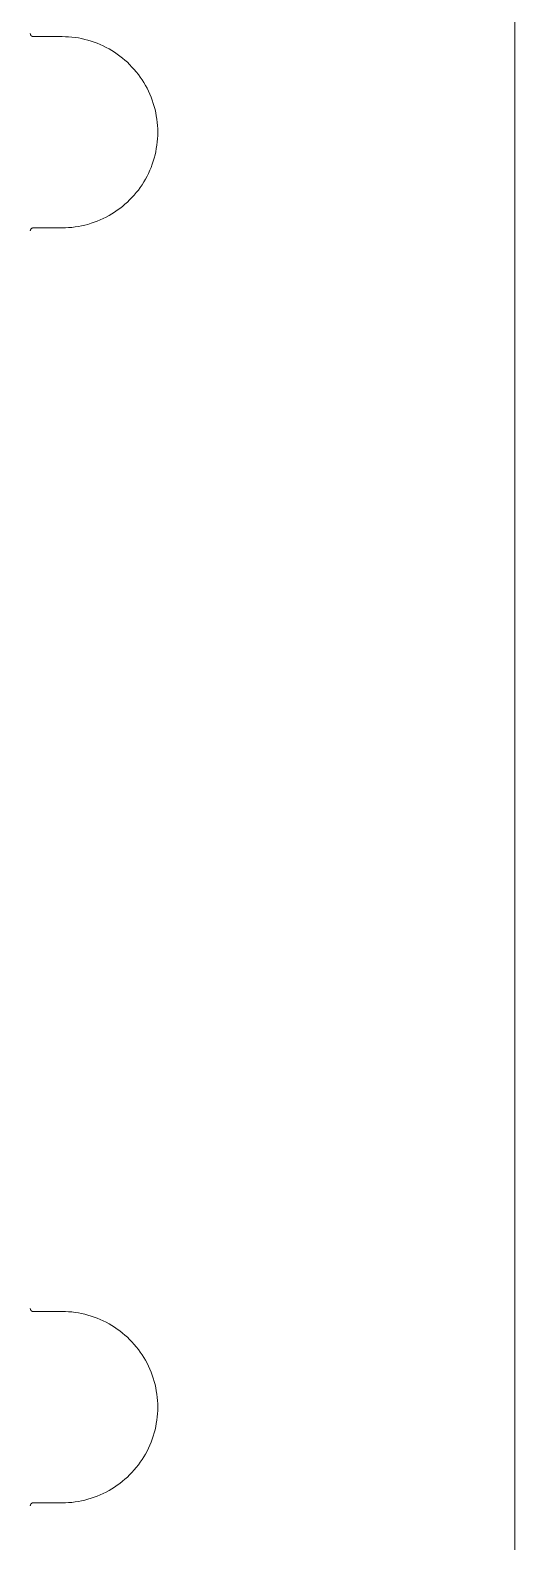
# Model space of a CAD drawing. Header units: millimetres. Extents: x -402 to 3954, y -41 to 3282.
# Drawn here: x 1706.6 to 1744.6, y 1367.3 to 1485.9 of the extents above; entities that cross this region are included whole.
import ezdxf

# ---------------------------------------------------------------- set-up
doc = ezdxf.new("R2010")
doc.units = ezdxf.units.MM
doc.layers.add('ZANO_R', color=7, linetype='Continuous', lineweight=0)

msp = doc.modelspace()

# ---------------------------------------------------------------- linework, layer by layer
at = {"layer": 'ZANO_R'}
for p, q in [((1744.63, 1262.91), (1744.63, 1692.91)), ((1706.63, 1485.63), (1706.63, 1485.64)), ((1706.63, 1485.62), (1706.63, 1485.63)), ((1706.64, 1485.61), (1706.63, 1485.62)), ((1706.64, 1485.6), (1706.64, 1485.61)), ((1706.64, 1485.59), (1706.64, 1485.6)), ((1706.64, 1485.58), (1706.64, 1485.59)), ((1706.64, 1485.59), (1706.64, 1485.59)), ((1706.65, 1485.57), (1706.64, 1485.58)), ((1706.65, 1485.56), (1706.65, 1485.57)), ((1706.65, 1485.55), (1706.65, 1485.56)), ((1706.66, 1485.55), (1706.65, 1485.55)), ((1706.66, 1485.54), (1706.66, 1485.55)), ((1706.67, 1485.53), (1706.66, 1485.54)), ((1706.67, 1485.52), (1706.67, 1485.53)), ((1706.68, 1485.51), (1706.67, 1485.52)), ((1706.67, 1485.52), (1706.67, 1485.52)), ((1706.68, 1485.5), (1706.68, 1485.51)), ((1706.69, 1485.49), (1706.68, 1485.5)), ((1706.7, 1485.49), (1706.69, 1485.49)), ((1706.7, 1485.48), (1706.7, 1485.49)), ((1706.71, 1485.48), (1706.7, 1485.48)), ((1706.71, 1485.47), (1706.71, 1485.48)), ((1706.72, 1485.46), (1706.71, 1485.47)), ((1706.73, 1485.46), (1706.72, 1485.46)), ((1706.73, 1485.45), (1706.73, 1485.46)), ((1706.74, 1485.45), (1706.73, 1485.45)), ((1706.75, 1485.44), (1706.74, 1485.45)), ((1706.76, 1485.44), (1706.75, 1485.44)), ((1706.76, 1485.43), (1706.76, 1485.44)), ((1706.77, 1485.43), (1706.76, 1485.43)), ((1706.78, 1485.43), (1706.77, 1485.43)), ((1706.79, 1485.42), (1706.78, 1485.43)), ((1706.8, 1485.42), (1706.79, 1485.42)), ((1706.81, 1485.41), (1706.8, 1485.42)), ((1706.8, 1485.42), (1706.8, 1485.42)), ((1706.82, 1485.41), (1706.81, 1485.41)), ((1706.83, 1485.41), (1706.82, 1485.41)), ((1706.84, 1485.41), (1706.83, 1485.41)), ((1706.85, 1485.41), (1706.84, 1485.41)), ((1706.86, 1485.41), (1706.85, 1485.41)), ((1706.87, 1485.41), (1706.86, 1485.41)), ((1706.86, 1485.41), (1706.86, 1485.41)), ((1706.88, 1485.41), (1706.87, 1485.41)), ((1709.13, 1485.41), (1706.88, 1485.41)), ((1709.13, 1485.41), (1709.39, 1485.4)), ((1709.39, 1485.4), (1709.64, 1485.39)), ((1709.64, 1485.39), (1709.9, 1485.37)), ((1709.9, 1485.37), (1710.15, 1485.34)), ((1710.15, 1485.34), (1710.41, 1485.3)), ((1710.41, 1485.3), (1710.66, 1485.25)), ((1710.66, 1485.25), (1710.91, 1485.19)), ((1710.91, 1485.19), (1711.15, 1485.13)), ((1711.15, 1485.13), (1711.4, 1485.05)), ((1711.4, 1485.05), (1711.64, 1484.97)), ((1711.64, 1484.97), (1711.88, 1484.88)), ((1711.88, 1484.88), (1712.12, 1484.78)), ((1712.12, 1484.78), (1712.35, 1484.68)), ((1712.35, 1484.68), (1712.58, 1484.56)), ((1712.58, 1484.56), (1712.81, 1484.44)), ((1712.81, 1484.44), (1713.03, 1484.31)), ((1713.03, 1484.31), (1713.24, 1484.18)), ((1713.24, 1484.18), (1713.46, 1484.03)), ((1713.46, 1484.03), (1713.66, 1483.88)), ((1713.66, 1483.88), (1713.86, 1483.72)), ((1713.86, 1483.72), (1714.06, 1483.56)), ((1714.06, 1483.56), (1714.25, 1483.39)), ((1714.25, 1483.39), (1714.43, 1483.21)), ((1714.43, 1483.21), (1714.61, 1483.02)), ((1714.61, 1483.02), (1714.78, 1482.83)), ((1714.78, 1482.83), (1714.95, 1482.64)), ((1714.95, 1482.64), (1715.11, 1482.44)), ((1715.11, 1482.44), (1715.26, 1482.23)), ((1715.26, 1482.23), (1715.4, 1482.02)), ((1715.4, 1482.02), (1715.54, 1481.8)), ((1715.54, 1481.8), (1715.67, 1481.58)), ((1715.67, 1481.58), (1715.79, 1481.36)), ((1715.79, 1481.36), (1715.9, 1481.13)), ((1715.9, 1481.13), (1716.01, 1480.89)), ((1716.01, 1480.89), (1716.11, 1480.66)), ((1716.11, 1480.66), (1716.2, 1480.42)), ((1716.2, 1480.42), (1716.28, 1480.17)), ((1716.28, 1480.17), (1716.35, 1479.93)), ((1716.35, 1479.93), (1716.42, 1479.68)), ((1716.42, 1479.68), (1716.47, 1479.43)), ((1716.47, 1479.43), (1716.52, 1479.18)), ((1716.52, 1479.18), (1716.56, 1478.93)), ((1716.56, 1478.93), (1716.59, 1478.67)), ((1716.59, 1478.67), (1716.61, 1478.42)), ((1716.61, 1478.42), (1716.63, 1478.16)), ((1716.61, 1477.39), (1716.59, 1477.14)), ((1716.63, 1477.65), (1716.61, 1477.39)), ((1716.63, 1478.16), (1716.63, 1477.91)), ((1716.63, 1477.91), (1716.63, 1477.65)), ((1716.42, 1476.13), (1716.35, 1475.88)), ((1716.47, 1476.38), (1716.42, 1476.13)), ((1716.52, 1476.63), (1716.47, 1476.38)), ((1716.56, 1476.88), (1716.52, 1476.63)), ((1716.59, 1477.14), (1716.56, 1476.88)), ((1716.01, 1474.92), (1715.9, 1474.68)), ((1716.11, 1475.15), (1716.01, 1474.92)), ((1716.2, 1475.39), (1716.11, 1475.15)), ((1716.28, 1475.64), (1716.2, 1475.39)), ((1716.35, 1475.88), (1716.28, 1475.64)), ((1715.4, 1473.79), (1715.26, 1473.58)), ((1715.54, 1474.01), (1715.4, 1473.79)), ((1715.67, 1474.23), (1715.54, 1474.01)), ((1715.79, 1474.45), (1715.67, 1474.23)), ((1715.9, 1474.68), (1715.79, 1474.45)), ((1714.43, 1472.6), (1714.25, 1472.42)), ((1714.61, 1472.79), (1714.43, 1472.6)), ((1714.78, 1472.98), (1714.61, 1472.79)), ((1714.95, 1473.17), (1714.78, 1472.98)), ((1715.11, 1473.37), (1714.95, 1473.17)), ((1715.26, 1473.58), (1715.11, 1473.37)), ((1712.81, 1471.37), (1712.58, 1471.25)), ((1713.03, 1471.5), (1712.81, 1471.37)), ((1713.24, 1471.63), (1713.03, 1471.5)), ((1713.46, 1471.78), (1713.24, 1471.63)), ((1713.66, 1471.93), (1713.46, 1471.78)), ((1713.86, 1472.09), (1713.66, 1471.93)), ((1714.06, 1472.25), (1713.86, 1472.09)), ((1714.25, 1472.42), (1714.06, 1472.25)), ((1706.63, 1470.19), (1706.64, 1470.2)), ((1706.63, 1470.18), (1706.63, 1470.19)), ((1706.63, 1470.17), (1706.63, 1470.18)), ((1706.64, 1470.23), (1706.65, 1470.24)), ((1706.64, 1470.22), (1706.64, 1470.23)), ((1706.64, 1470.21), (1706.64, 1470.22)), ((1706.64, 1470.22), (1706.64, 1470.22)), ((1706.64, 1470.2), (1706.64, 1470.21)), ((1706.65, 1470.25), (1706.65, 1470.26)), ((1706.65, 1470.26), (1706.66, 1470.26)), ((1706.65, 1470.24), (1706.65, 1470.25)), ((1706.66, 1470.27), (1706.67, 1470.28)), ((1706.66, 1470.26), (1706.66, 1470.27)), ((1706.67, 1470.29), (1706.67, 1470.3)), ((1706.67, 1470.3), (1706.68, 1470.3)), ((1706.67, 1470.28), (1706.67, 1470.29)), ((1706.68, 1470.31), (1706.69, 1470.32)), ((1706.68, 1470.3), (1706.68, 1470.31)), ((1706.69, 1470.32), (1706.7, 1470.32)), ((1706.7, 1470.33), (1706.71, 1470.34)), ((1706.7, 1470.32), (1706.7, 1470.33)), ((1706.71, 1470.34), (1706.72, 1470.35)), ((1706.71, 1470.34), (1706.71, 1470.34)), ((1706.72, 1470.35), (1706.73, 1470.35)), ((1706.73, 1470.35), (1706.73, 1470.36)), ((1706.73, 1470.36), (1706.74, 1470.36)), ((1706.74, 1470.36), (1706.75, 1470.37)), ((1706.75, 1470.37), (1706.76, 1470.37)), ((1706.76, 1470.37), (1706.76, 1470.38)), ((1706.76, 1470.38), (1706.77, 1470.38)), ((1706.77, 1470.38), (1706.78, 1470.38)), ((1706.78, 1470.38), (1706.79, 1470.39)), ((1706.79, 1470.39), (1706.8, 1470.39)), ((1706.8, 1470.39), (1706.81, 1470.4)), ((1706.8, 1470.39), (1706.8, 1470.39)), ((1706.81, 1470.4), (1706.82, 1470.4)), ((1706.82, 1470.4), (1706.83, 1470.4)), ((1706.83, 1470.4), (1706.84, 1470.4)), ((1706.84, 1470.4), (1706.85, 1470.4)), ((1706.85, 1470.4), (1706.86, 1470.4)), ((1706.86, 1470.4), (1706.87, 1470.41)), ((1706.86, 1470.4), (1706.86, 1470.4)), ((1706.87, 1470.41), (1706.88, 1470.41)), ((1706.88, 1470.41), (1709.13, 1470.41)), ((1709.39, 1470.41), (1709.13, 1470.41)), ((1709.64, 1470.42), (1709.39, 1470.41)), ((1709.9, 1470.44), (1709.64, 1470.42)), ((1710.15, 1470.48), (1709.9, 1470.44)), ((1710.41, 1470.51), (1710.15, 1470.48)), ((1710.66, 1470.56), (1710.41, 1470.51)), ((1710.91, 1470.62), (1710.66, 1470.56)), ((1711.15, 1470.68), (1710.91, 1470.62)), ((1711.4, 1470.76), (1711.15, 1470.68)), ((1711.64, 1470.84), (1711.4, 1470.76)), ((1711.88, 1470.93), (1711.64, 1470.84)), ((1712.12, 1471.03), (1711.88, 1470.93)), ((1712.35, 1471.13), (1712.12, 1471.03)), ((1712.58, 1471.25), (1712.35, 1471.13)), ((1706.63, 1385.63), (1706.63, 1385.64)), ((1706.63, 1385.62), (1706.63, 1385.63)), ((1706.64, 1385.61), (1706.63, 1385.62)), ((1706.64, 1385.6), (1706.64, 1385.61)), ((1706.64, 1385.59), (1706.64, 1385.6)), ((1706.64, 1385.58), (1706.64, 1385.59)), ((1706.64, 1385.59), (1706.64, 1385.59)), ((1706.65, 1385.57), (1706.64, 1385.58)), ((1706.65, 1385.56), (1706.65, 1385.57)), ((1706.65, 1385.55), (1706.65, 1385.56)), ((1706.66, 1385.55), (1706.65, 1385.55)), ((1706.66, 1385.54), (1706.66, 1385.55)), ((1706.67, 1385.53), (1706.66, 1385.54)), ((1706.67, 1385.52), (1706.67, 1385.53)), ((1706.68, 1385.51), (1706.67, 1385.52)), ((1706.67, 1385.52), (1706.67, 1385.52)), ((1706.68, 1385.5), (1706.68, 1385.51)), ((1706.69, 1385.49), (1706.68, 1385.5)), ((1706.7, 1385.49), (1706.69, 1385.49)), ((1706.7, 1385.48), (1706.7, 1385.49)), ((1706.71, 1385.48), (1706.7, 1385.48)), ((1706.71, 1385.47), (1706.71, 1385.48)), ((1706.72, 1385.46), (1706.71, 1385.47)), ((1706.73, 1385.46), (1706.72, 1385.46)), ((1706.73, 1385.45), (1706.73, 1385.46)), ((1706.74, 1385.45), (1706.73, 1385.45)), ((1706.75, 1385.44), (1706.74, 1385.45)), ((1706.76, 1385.44), (1706.75, 1385.44)), ((1706.76, 1385.43), (1706.76, 1385.44)), ((1706.77, 1385.43), (1706.76, 1385.43)), ((1706.78, 1385.43), (1706.77, 1385.43)), ((1706.79, 1385.42), (1706.78, 1385.43)), ((1706.8, 1385.42), (1706.79, 1385.42)), ((1706.81, 1385.41), (1706.8, 1385.42)), ((1706.8, 1385.42), (1706.8, 1385.42)), ((1706.82, 1385.41), (1706.81, 1385.41)), ((1706.83, 1385.41), (1706.82, 1385.41)), ((1706.84, 1385.41), (1706.83, 1385.41)), ((1706.85, 1385.41), (1706.84, 1385.41)), ((1706.86, 1385.41), (1706.85, 1385.41)), ((1706.87, 1385.41), (1706.86, 1385.41)), ((1706.86, 1385.41), (1706.86, 1385.41)), ((1706.88, 1385.41), (1706.87, 1385.41)), ((1709.13, 1385.41), (1706.88, 1385.41)), ((1709.13, 1385.41), (1709.39, 1385.4)), ((1709.39, 1385.4), (1709.64, 1385.39)), ((1709.64, 1385.39), (1709.9, 1385.37)), ((1709.9, 1385.37), (1710.15, 1385.34)), ((1710.15, 1385.34), (1710.41, 1385.3)), ((1710.41, 1385.3), (1710.66, 1385.25)), ((1710.66, 1385.25), (1710.91, 1385.19)), ((1710.91, 1385.19), (1711.15, 1385.13)), ((1711.15, 1385.13), (1711.4, 1385.05)), ((1711.4, 1385.05), (1711.64, 1384.97)), ((1711.64, 1384.97), (1711.88, 1384.88)), ((1711.88, 1384.88), (1712.12, 1384.78)), ((1712.12, 1384.78), (1712.35, 1384.68)), ((1712.35, 1384.68), (1712.58, 1384.56)), ((1712.58, 1384.56), (1712.81, 1384.44)), ((1712.81, 1384.44), (1713.03, 1384.31)), ((1713.03, 1384.31), (1713.24, 1384.18)), ((1713.24, 1384.18), (1713.46, 1384.03)), ((1713.46, 1384.03), (1713.66, 1383.88)), ((1713.66, 1383.88), (1713.86, 1383.72)), ((1713.86, 1383.72), (1714.06, 1383.56)), ((1714.06, 1383.56), (1714.25, 1383.39)), ((1714.25, 1383.39), (1714.43, 1383.21)), ((1714.43, 1383.21), (1714.61, 1383.02)), ((1714.61, 1383.02), (1714.78, 1382.83)), ((1714.78, 1382.83), (1714.95, 1382.64)), ((1714.95, 1382.64), (1715.11, 1382.44)), ((1715.11, 1382.44), (1715.26, 1382.23)), ((1715.26, 1382.23), (1715.4, 1382.02)), ((1715.4, 1382.02), (1715.54, 1381.8)), ((1715.54, 1381.8), (1715.67, 1381.58)), ((1715.67, 1381.58), (1715.79, 1381.36)), ((1715.79, 1381.36), (1715.9, 1381.13)), ((1715.9, 1381.13), (1716.01, 1380.89)), ((1716.01, 1380.89), (1716.11, 1380.66)), ((1716.11, 1380.66), (1716.2, 1380.42)), ((1716.2, 1380.42), (1716.28, 1380.17)), ((1716.28, 1380.17), (1716.35, 1379.93)), ((1716.35, 1379.93), (1716.42, 1379.68)), ((1716.42, 1379.68), (1716.47, 1379.43)), ((1716.47, 1379.43), (1716.52, 1379.18)), ((1716.52, 1379.18), (1716.56, 1378.93)), ((1716.56, 1378.93), (1716.59, 1378.67)), ((1716.59, 1378.67), (1716.61, 1378.42)), ((1716.61, 1378.42), (1716.63, 1378.16)), ((1716.63, 1377.65), (1716.61, 1377.39)), ((1716.63, 1378.16), (1716.63, 1377.91)), ((1716.63, 1377.91), (1716.63, 1377.65)), ((1716.52, 1376.63), (1716.47, 1376.38)), ((1716.56, 1376.88), (1716.52, 1376.63)), ((1716.59, 1377.14), (1716.56, 1376.88)), ((1716.61, 1377.39), (1716.59, 1377.14)), ((1716.2, 1375.39), (1716.11, 1375.15)), ((1716.28, 1375.64), (1716.2, 1375.39)), ((1716.35, 1375.88), (1716.28, 1375.64)), ((1716.42, 1376.13), (1716.35, 1375.88)), ((1716.47, 1376.38), (1716.42, 1376.13)), ((1715.67, 1374.23), (1715.54, 1374.01)), ((1715.79, 1374.45), (1715.67, 1374.23)), ((1715.9, 1374.68), (1715.79, 1374.45)), ((1716.01, 1374.92), (1715.9, 1374.68)), ((1716.11, 1375.15), (1716.01, 1374.92)), ((1714.78, 1372.98), (1714.61, 1372.79)), ((1714.95, 1373.17), (1714.78, 1372.98)), ((1715.11, 1373.37), (1714.95, 1373.17)), ((1715.26, 1373.58), (1715.11, 1373.37)), ((1715.4, 1373.79), (1715.26, 1373.58)), ((1715.54, 1374.01), (1715.4, 1373.79)), ((1713.46, 1371.78), (1713.24, 1371.63)), ((1713.66, 1371.93), (1713.46, 1371.78)), ((1713.86, 1372.09), (1713.66, 1371.93)), ((1714.06, 1372.25), (1713.86, 1372.09)), ((1714.25, 1372.42), (1714.06, 1372.25)), ((1714.43, 1372.6), (1714.25, 1372.42)), ((1714.61, 1372.79), (1714.43, 1372.6)), ((1710.66, 1370.56), (1710.41, 1370.51)), ((1710.91, 1370.62), (1710.66, 1370.56)), ((1711.15, 1370.68), (1710.91, 1370.62)), ((1711.4, 1370.76), (1711.15, 1370.68)), ((1711.64, 1370.84), (1711.4, 1370.76)), ((1711.88, 1370.93), (1711.64, 1370.84)), ((1712.12, 1371.03), (1711.88, 1370.93)), ((1712.35, 1371.13), (1712.12, 1371.03)), ((1712.58, 1371.25), (1712.35, 1371.13)), ((1712.81, 1371.37), (1712.58, 1371.25)), ((1713.03, 1371.5), (1712.81, 1371.37)), ((1713.24, 1371.63), (1713.03, 1371.5)), ((1706.63, 1370.19), (1706.64, 1370.2)), ((1706.63, 1370.18), (1706.63, 1370.19)), ((1706.63, 1370.17), (1706.63, 1370.18)), ((1706.64, 1370.23), (1706.65, 1370.24)), ((1706.64, 1370.22), (1706.64, 1370.23)), ((1706.64, 1370.21), (1706.64, 1370.22)), ((1706.64, 1370.22), (1706.64, 1370.22)), ((1706.64, 1370.2), (1706.64, 1370.21)), ((1706.65, 1370.25), (1706.65, 1370.26)), ((1706.65, 1370.26), (1706.66, 1370.26)), ((1706.65, 1370.24), (1706.65, 1370.25)), ((1706.66, 1370.27), (1706.67, 1370.28)), ((1706.66, 1370.26), (1706.66, 1370.27)), ((1706.67, 1370.29), (1706.67, 1370.3)), ((1706.67, 1370.3), (1706.68, 1370.3)), ((1706.67, 1370.28), (1706.67, 1370.29)), ((1706.68, 1370.31), (1706.69, 1370.32)), ((1706.68, 1370.3), (1706.68, 1370.31)), ((1706.69, 1370.32), (1706.7, 1370.32)), ((1706.7, 1370.33), (1706.71, 1370.34)), ((1706.7, 1370.32), (1706.7, 1370.33)), ((1706.71, 1370.34), (1706.72, 1370.35)), ((1706.71, 1370.34), (1706.71, 1370.34)), ((1706.72, 1370.35), (1706.73, 1370.35)), ((1706.73, 1370.35), (1706.73, 1370.36)), ((1706.73, 1370.36), (1706.74, 1370.36)), ((1706.74, 1370.36), (1706.75, 1370.37)), ((1706.75, 1370.37), (1706.76, 1370.37)), ((1706.76, 1370.37), (1706.76, 1370.38)), ((1706.76, 1370.38), (1706.77, 1370.38)), ((1706.77, 1370.38), (1706.78, 1370.38)), ((1706.78, 1370.38), (1706.79, 1370.39)), ((1706.79, 1370.39), (1706.8, 1370.39)), ((1706.8, 1370.39), (1706.81, 1370.4)), ((1706.8, 1370.39), (1706.8, 1370.39)), ((1706.81, 1370.4), (1706.82, 1370.4)), ((1706.82, 1370.4), (1706.83, 1370.4)), ((1706.83, 1370.4), (1706.84, 1370.4)), ((1706.84, 1370.4), (1706.85, 1370.4)), ((1706.85, 1370.4), (1706.86, 1370.4)), ((1706.86, 1370.4), (1706.87, 1370.41)), ((1706.86, 1370.4), (1706.86, 1370.4)), ((1706.87, 1370.41), (1706.88, 1370.41)), ((1706.88, 1370.41), (1709.13, 1370.41)), ((1709.39, 1370.41), (1709.13, 1370.41)), ((1709.64, 1370.42), (1709.39, 1370.41)), ((1709.9, 1370.44), (1709.64, 1370.42)), ((1710.15, 1370.48), (1709.9, 1370.44)), ((1710.41, 1370.51), (1710.15, 1370.48))]:
    msp.add_line(p, q, dxfattribs=at)

doc.saveas('drawing.dxf')
